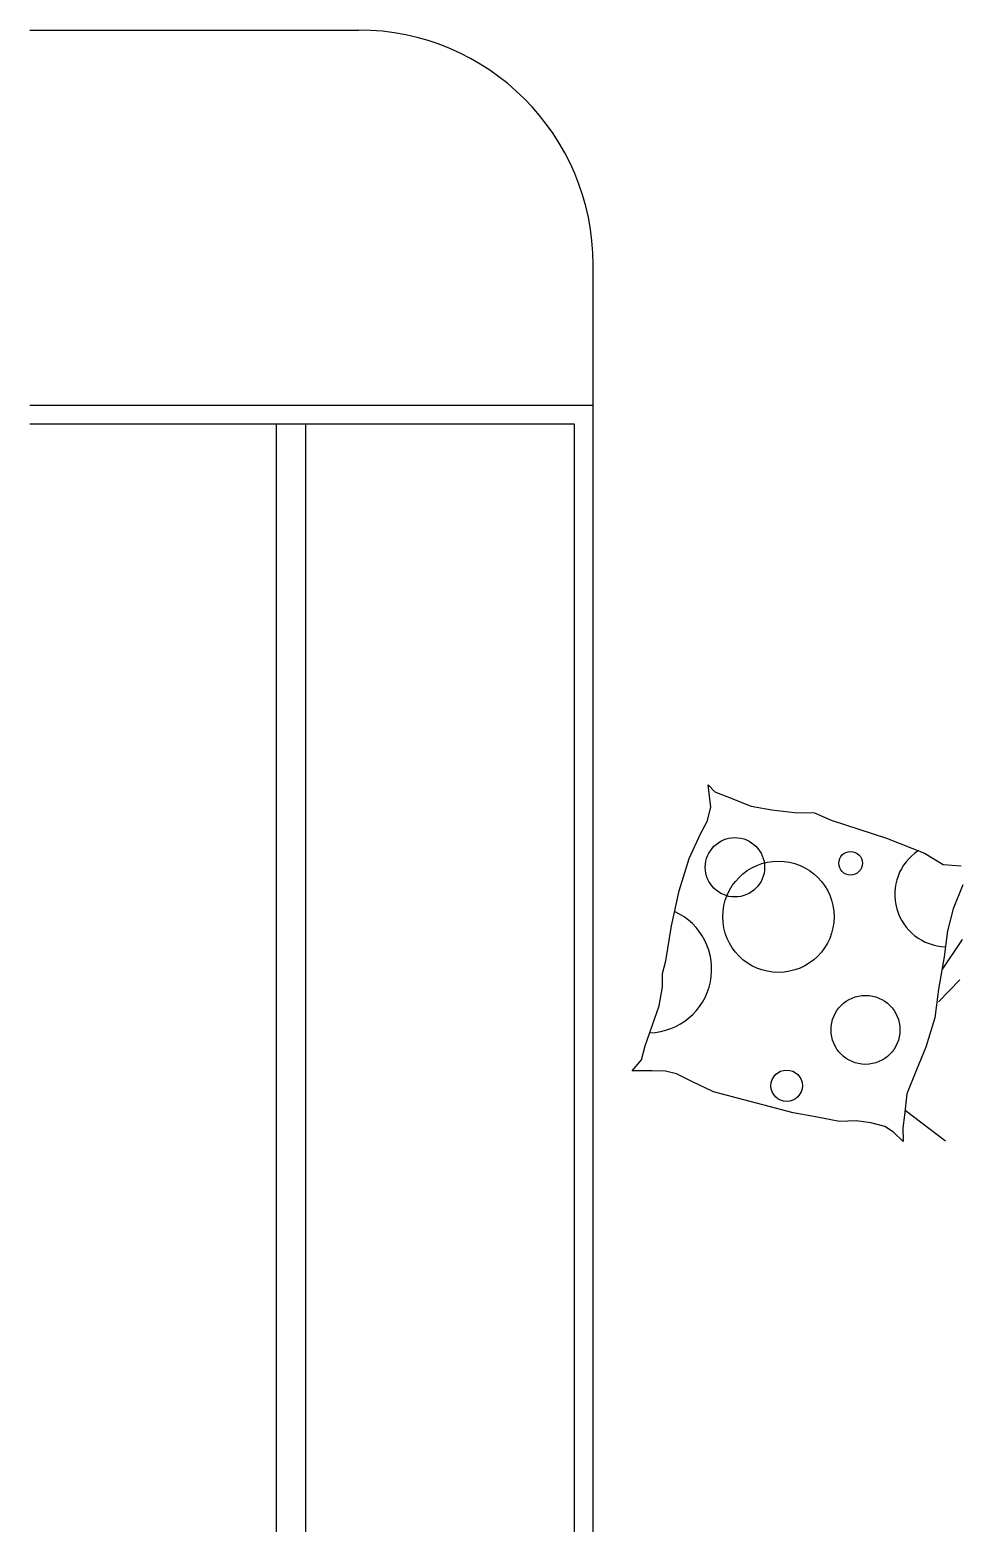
# Model space of a CAD drawing. Header units: millimetres. Extents: x 197048 to 234198, y -884 to 47075.
# Drawn here: x 208875 to 209869, y 45475 to 47075 of the extents above; entities that cross this region are included whole.
import ezdxf

# ---------------------------------------------------------------- set-up
doc = ezdxf.new("R2010")
doc.units = ezdxf.units.MM
for name, color, linetype in [('1', 7, 'Continuous'), ('家具内线', 251, 'Continuous'), ('家具外线', 145, 'Continuous')]:
    doc.layers.add(name, color=color, linetype=linetype)

msp = doc.modelspace()

# ---------------------------------------------------------------- linework, layer by layer
at = {"color": 8}
for p, q in [((209137.2, 46654.7), (209137.2, 45474.7)), ((209168.6, 45474.7), (209168.6, 46654.7))]:
    msp.add_line(p, q, dxfattribs=at)
at = {"layer": '1', "color": 4}
for p, q in [((208874.8, 47074.7), (209224.8, 47074.7)), ((209474.8, 45474.7), (209474.8, 46824.7)), ((209474.8, 46674.7), (208874.8, 46674.7)), ((209454.8, 46654.7), (208874.8, 46654.7)), ((209454.8, 45474.7), (209454.8, 46654.7))]:
    msp.add_line(p, q, dxfattribs=at)
msp.add_arc((209224.8, 46824.7), 250, 0, 90, dxfattribs=at)
at = {"layer": '家具内线'}
for p, q in [((209867.9, 46106), (209846.3, 46073.7)), ((209865.4, 46063.1), (209842.6, 46039.6))]:
    msp.add_line(p, q, dxfattribs=at)
for centre, radius in [((209625.8, 46182.8), 31.6), ((209749, 46187.1), 12.6), ((209672.1, 46130.1), 59.3), ((209764.9, 46009.6), 36.7), ((209680.9, 45950.1), 16.7)]:
    msp.add_circle(centre, radius, dxfattribs=at)
for centre, radius, start, end in [((209851.8, 46153.9), 55.8, 123.2347, 268.3044), ((209533.3, 46074.2), 67.7, 271.5503, 65.3363)]:
    msp.add_arc(centre, radius, start, end, dxfattribs=at)
at = {"layer": '家具外线', "color": 4}
for p, q in [((209600, 46246.7), (209597.3, 46270.5)), ((209597.3, 46270.5), (209604.4, 46263.3)), ((209604.4, 46263.3), (209617.3, 46258.2)), ((209617.3, 46258.2), (209643.1, 46247.9)), ((209596.1, 46231.7), (209600, 46246.7)), ((209643.1, 46247.9), (209665.2, 46243.9)), ((209665.2, 46243.9), (209689.4, 46241.2)), ((209689.4, 46241.2), (209710.7, 46241)), ((209710.7, 46241), (209728.2, 46232.9)), ((209589.3, 46219.2), (209596.1, 46231.7)), ((209728.2, 46232.9), (209787.3, 46213.9)), ((209576.9, 46192.2), (209589.3, 46219.2)), ((209787.3, 46213.9), (209827.7, 46198)), ((209566.2, 46157.6), (209576.9, 46192.2)), ((209827.7, 46198), (209847.6, 46185.7)), ((209847.6, 46185.7), (209866.8, 46184.3)), ((209868.7, 46164.2), (209858.4, 46138.4)), ((209558.3, 46120.6), (209566.2, 46157.6)), ((209858.4, 46138.4), (209852.4, 46115.1)), ((209552.1, 46083), (209558.3, 46120.6)), ((209852.4, 46115.1), (209848.8, 46087.6)), ((209548.6, 46069.7), (209552.1, 46083)), ((209848.8, 46087.6), (209842.8, 46053)), ((209548.5, 46055.5), (209548.6, 46069.7)), ((209544.9, 46035.1), (209548.5, 46055.5)), ((209842.8, 46053), (209838.9, 46022.6)), ((209530.3, 45992.7), (209544.9, 46035.1)), ((209838.9, 46022.6), (209829, 45991.3)), ((209526.4, 45977.7), (209530.3, 45992.7)), ((209829, 45991.3), (209819.2, 45967.2)), ((209516.3, 45966.1), (209526.4, 45977.7)), ((209530.5, 45965.9), (209516.3, 45966.1)), ((209537.6, 45965.9), (209530.5, 45965.9)), ((209551.8, 45965.7), (209537.6, 45965.9)), ((209563.4, 45962.7), (209551.8, 45965.7)), ((209579.2, 45955), (209563.4, 45962.7)), ((209602.9, 45943.5), (209579.2, 45955)), ((209819.2, 45967.2), (209808.9, 45941.4)), ((209688, 45921.3), (209602.9, 45943.5)), ((209808.9, 45941.4), (209806.6, 45918.9)), ((209711.7, 45916.9), (209688, 45921.3)), ((209850.2, 45891.2), (209807.1, 45923.8)), ((209737.2, 45912.1), (209711.7, 45916.9)), ((209755.1, 45912.7), (209737.2, 45912.1)), ((209770.6, 45910.5), (209755.1, 45912.7)), ((209785.6, 45906.6), (209770.6, 45910.5)), ((209794.7, 45900.7), (209785.6, 45906.6)), ((209806.6, 45918.9), (209804.8, 45905.1)), ((209804.8, 45905.1), (209805, 45890.6)), ((209805, 45890.6), (209794.7, 45900.7))]:
    msp.add_line(p, q, dxfattribs=at)

doc.saveas('drawing.dxf')
